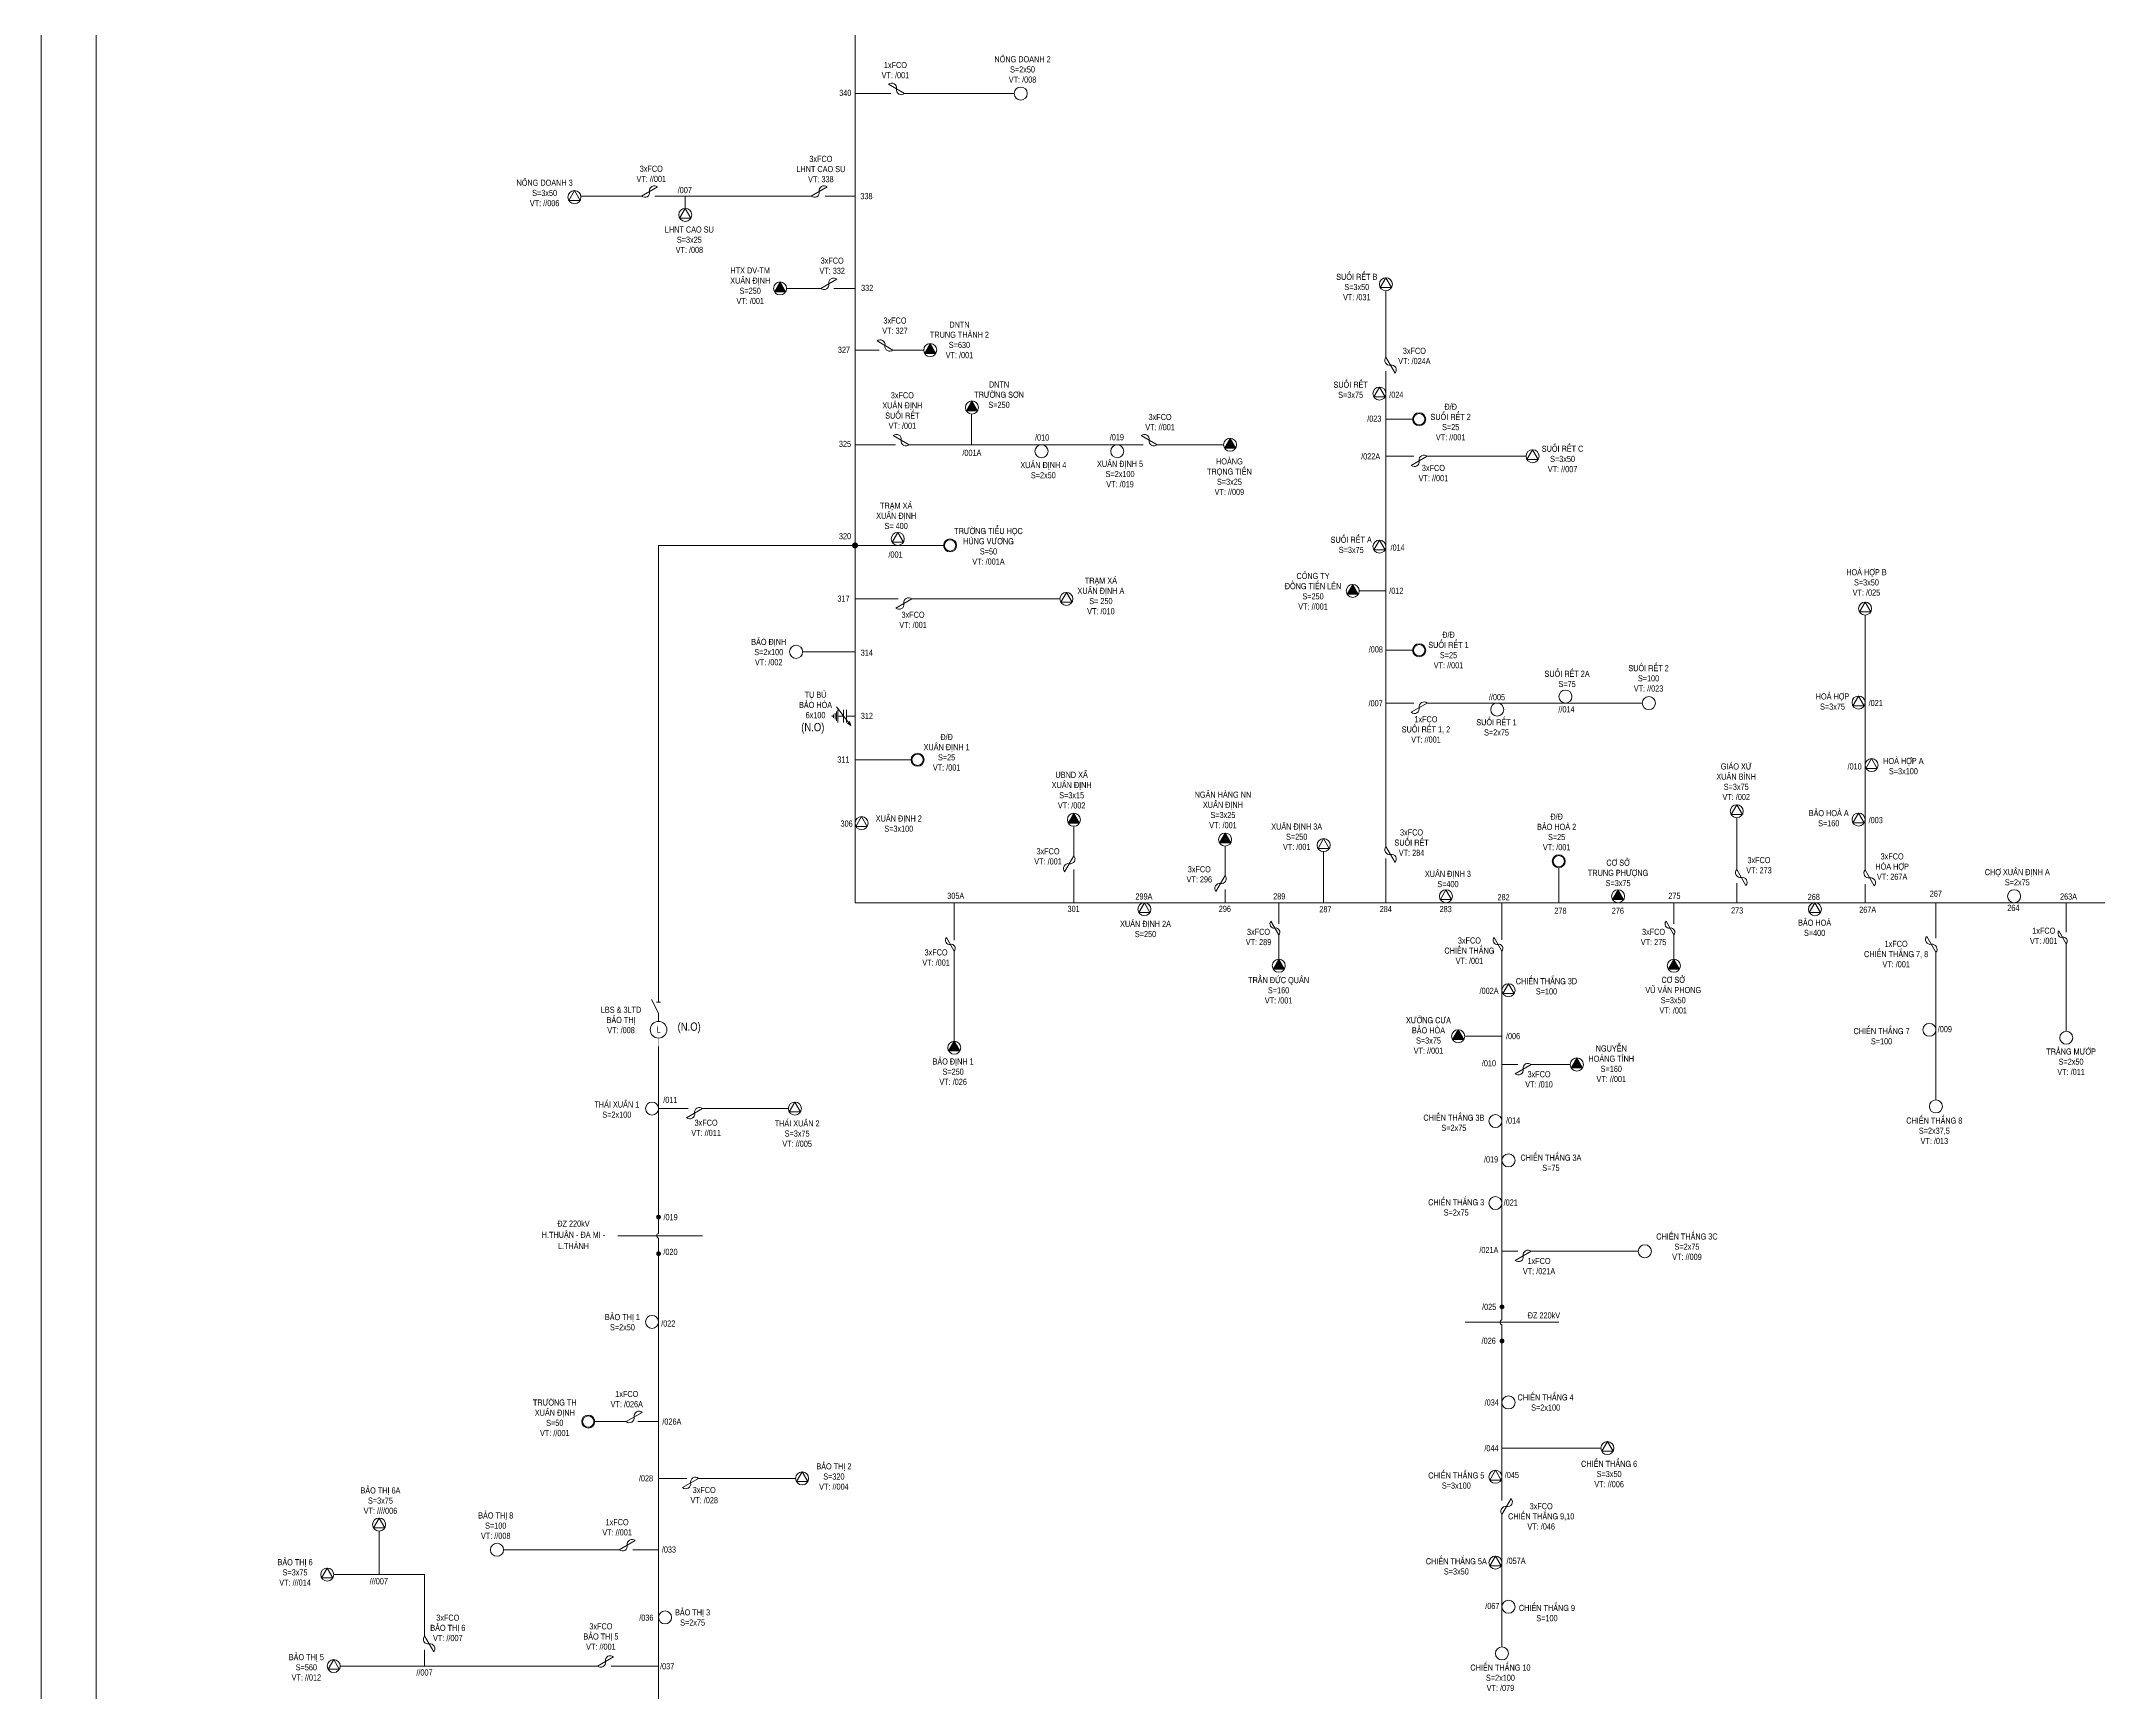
# Model space of a CAD drawing. Header units: inches. Extents: x 3694 to 9715, y -885 to 919.
# Drawn here: x 3694 to 4404, y -569 to 1 of the extents above; entities that cross this region are included whole.
import ezdxf
from ezdxf.enums import TextEntityAlignment as Align

# ---------------------------------------------------------------- set-up
doc = ezdxf.new("R2010")
doc.units = ezdxf.units.IN
doc.header["$LTSCALE"] = 0.2
doc.header["$MEASUREMENT"] = 0
doc.layers.get('0').update_dxf_attribs({"lineweight": 5})
for name, color, linetype, lineweight in [('Day 220kV', 6, 'Continuous', 15), ('Day 22kV', 1, 'Continuous', 13), ('Khung', 7, 'Continuous', 13), ('TBA', 5, 'Continuous', 9), ('Text', 7, 'Continuous', 9), ('Thiet bi', 3, 'Continuous', 9), ('Tuyen 477', 5, 'Continuous', 13)]:
    doc.layers.add(name, color=color, linetype=linetype, lineweight=lineweight)
doc.styles.add('V-H-C', font='VHELVCN_0.TTF')
doc.styles.add('V-H-C-B', font='VHELVCB_0.TTF')

# ---------------------------------------------------------------- blocks, each defined once
blk = doc.blocks.new('FCO')
at = {"color": 0}
blk.add_lwpolyline([(0, 0, 0.707499), (0.8, 0.8, -0.707499), (1.6, 1.6, -5.301682)], format="xyb", dxfattribs=at)
blk.add_lwpolyline([(0, 0), (1.6, 1.6)], dxfattribs=at)
blk = doc.blocks.new('TBA 1P')
at = {"color": 0}
blk.add_circle((0, 0.8), 0.8, dxfattribs=at)
blk = doc.blocks.new('TBA 3P')
at = {"color": 0}
blk.add_lwpolyline([(0, 1.6, 0, 1.39, 0), (0, 0.4, 0, 0, 0)], format="xyseb", dxfattribs=at)
blk.add_lwpolyline([(-0.69, 0.4), (0.69, 0.4), (0, 1.6)], close=True, dxfattribs=at)
blk.add_circle((0, 0.8), 0.8, dxfattribs=at)
blk = doc.blocks.new('ALTD')
at = {"color": 0}
for points in [[(3.38, 1.08), (1.27, 0), (0, 0)], [(2.99, 0.31), (2.99, -0.31)], [(2.99, 0), (4.73, 0)]]:
    blk.add_lwpolyline(points, dxfattribs=at)

msp = doc.modelspace()

# ---------------------------------------------------------------- linework, layer by layer
at = {"layer": 'Day 220kV'}
for points in [[(3893.27, -411.03), (3922.48, -411.03)], [(4218.07, -440.87), (4185.65, -440.87)]]:
    msp.add_lwpolyline(points, dxfattribs=at)
at = {"layer": 'Day 22kV'}
msp.add_lwpolyline([(4198.4, -407.68), (4198.4, -405.6)], dxfattribs=at)
at = {"layer": 'Khung'}
for points in [[(3694.32, 918.53), (3694.32, -841.47), (6724.32, -841.47), (6724.32, 918.53)], [(3713.26, 899.59), (3713.26, -822.54), (6705.39, -822.54), (6705.39, 899.59)]]:
    msp.add_lwpolyline(points, close=True, dxfattribs=at)
at = {"layer": 'TBA', "elevation": 4}
for points in [[(3878.35, -50.4), (3876.41, -53.77), (3880.3, -53.77)], [(3916.6, -56.5), (3914.65, -59.87), (3918.55, -59.87)]]:
    msp.add_lwpolyline(points, close=True, dxfattribs=at)
at = {"layer": 'TBA'}
for points in [[(4158.36, -80.46), (4156.41, -83.83), (4160.3, -83.83)], [(4156.11, -118.17), (4154.16, -121.54), (4158.06, -121.54)], [(4208.96, -139.78), (4207.02, -143.15), (4210.91, -143.15)], [(3989.91, -168.32), (3987.97, -171.69), (3991.86, -171.69)], [(4156.11, -170.98), (4154.16, -174.35), (4158.06, -174.35)], [(4048.09, -189.01), (4046.15, -192.38), (4050.04, -192.38)], [(4323.7, -192.37), (4321.75, -195.75), (4325.64, -195.75)], [(4321.45, -224.77), (4319.5, -228.14), (4323.4, -228.14)], [(4325.95, -246.38), (4324, -249.75), (4327.89, -249.75)], [(4279.4, -262.29), (4277.45, -265.66), (4281.35, -265.66)], [(3977.41, -266.38), (3975.47, -269.75), (3979.36, -269.75)], [(4321.45, -265.17), (4319.5, -268.54), (4323.4, -268.54)], [(4136.87, -273.98), (4134.93, -277.35), (4138.82, -277.35)], [(4075, -296.11), (4073.05, -299.48), (4076.94, -299.48)], [(4179.08, -291.62), (4177.13, -294.99), (4181.02, -294.99)], [(4306.4, -296.11), (4304.45, -299.48), (4308.35, -299.48)], [(4200.65, -324.06), (4198.7, -327.43), (4202.59, -327.43)], [(3954.41, -364.87), (3952.46, -368.24), (3956.36, -368.24)], [(4234.76, -482.02), (4232.82, -485.39), (4236.71, -485.39)], [(3956.91, -492.48), (3954.96, -495.85), (3958.86, -495.85)], [(4196.15, -491.95), (4194.2, -495.32), (4198.1, -495.32)], [(3810.95, -508.41), (3809, -511.78), (3812.89, -511.78)], [(4196.15, -521.57), (4194.2, -524.94), (4198.1, -524.94)], [(3793.05, -525.67), (3791.1, -529.04), (3794.99, -529.04)], [(3795.27, -557.24), (3793.32, -560.61), (3797.21, -560.61)]]:
    msp.add_lwpolyline(points, close=True, dxfattribs=at)
at = {"layer": 'TBA', "ltscale": 2}
for centre in [(3878.35, -52.64, 4), (3916.6, -58.75, 4), (4158.36, -82.71), (4156.11, -120.41), (4208.96, -142.03), (3989.91, -170.57), (4156.11, -173.23), (4048.09, -191.26), (4323.7, -194.62), (4321.45, -227.02), (4325.95, -248.62), (4279.4, -264.54), (3977.41, -268.63), (4321.45, -267.42), (4136.87, -276.23), (4075, -298.35), (4179.08, -293.86), (4306.4, -298.35), (4200.65, -326.3), (3954.41, -367.12), (4234.76, -484.27), (3956.91, -494.72), (4196.15, -494.19), (3810.95, -510.66), (4196.15, -523.81), (3793.05, -527.92), (3795.27, -559.49)]:
    msp.add_circle(centre, 2.25, dxfattribs=at)
at = {"layer": 'TBA'}
for centre, radius in [((4169.82, -129.27), 2.25), ((4169.82, -129.27), 1.95), ((4007.96, -172.81), 2.25), ((4007.96, -172.81), 1.95), ((4169.82, -208.99), 2.25), ((4169.82, -208.99), 1.95), ((3996.76, -246.76), 2.25), ((3996.76, -246.76), 1.95), ((4217.98, -281.81), 2.25), ((4217.98, -281.81), 1.95), ((3883.11, -475.14), 2.25), ((3883.11, -475.14), 1.95)]:
    msp.add_circle(centre, radius, dxfattribs=at)
at = {"layer": 'Thiet bi', "color": 5}
for p, q in [((3968.76, -228.47), (3973.72, -234.92)), ((3973.72, -234.92), (3972.58, -234.15)), ((3973.72, -234.92), (3973.27, -233.62))]:
    msp.add_line(p, q, dxfattribs=at)
for points in [[(3967.31, -231.45), (3967.31, -231.94), (3967.31, -231.94)], [(3967.79, -231.11), (3967.79, -232.28), (3967.79, -232.28)], [(3968.27, -230.65), (3968.27, -232.74), (3968.27, -232.74)], [(3968.75, -230.08), (3968.75, -233.31), (3968.75, -233.31)], [(3969.23, -229.49), (3969.23, -233.9), (3969.23, -233.9)], [(3971.24, -231.69), (3969.23, -231.69), (3969.23, -231.74), (3969.25, -231.74)], [(3971.24, -229.49), (3971.24, -233.9), (3971.24, -233.9)], [(3972.24, -229.49), (3972.24, -233.9), (3972.24, -233.9)], [(3972.24, -231.69), (3975.17, -231.69), (3975.17, -231.69)]]:
    msp.add_lwpolyline(points, dxfattribs=at)
at = {"layer": 'Thiet bi', "color": 5, "const_width": 0.146}
msp.add_lwpolyline([(3975.24, -231.69, 1), (3975.09, -231.69, 1), (3975.24, -231.69, 2.414214)], format="xyb", dxfattribs=at)
at = {"layer": 'Thiet bi', "color": 5, "elevation": -1}
for points in [[(3907.36, -334.12, 0.1, 0.1, 0), (3907.36, -337.06, 0.5, 0.5, 0)], [(3907.36, -342.8, 0.1, 0.1, 0), (3907.36, -345.74, 0.5, 0.5, 0)]]:
    msp.add_lwpolyline(points, format="xyseb", dxfattribs=at)
at = {"layer": 'Thiet bi', "color": 5, "lineweight": 20, "ltscale": 10}
msp.add_circle((3907.36, -339.93), 2.87, dxfattribs=at)
at = {"layer": 'Tuyen 477'}
for p, q in [((4167.57, -129.27), (4158.36, -129.27)), ((3975.17, -172.81), (4005.71, -172.81)), ((4158.36, -188.5), (4149.14, -188.5)), ((4323.7, -284.79), (4323.7, -196.87)), ((3957.09, -209.53), (3975.17, -209.53)), ((4167.57, -208.99), (4158.36, -208.99)), ((4198.4, -502.31), (4198.4, -475.37)), ((3907.36, -661.43), (3907.36, -502.43)), ((3810.95, -527.92), (3810.95, -512.91))]:
    msp.add_line(p, q, dxfattribs=at)
at = {"layer": 'Tuyen 477', "elevation": 4}
for points in [[(3781.82, 253.02), (3975.17, 253.02), (3975.17, -296.11), (4757.87, -296.11)], [(3975.17, -16.88), (3987.47, -16.88)], [(3992.24, -16.88), (4030.1, -16.88)], [(3901.52, -52.3), (3880.58, -52.3)], [(3960.04, -52.3), (3906.09, -52.3)], [(3960.04, -52.3), (3916.6, -52.3), (3916.6, -56.5)], [(3975.17, -52.3), (3964.82, -52.3)]]:
    msp.add_lwpolyline(points, dxfattribs=at)
at = {"layer": 'Tuyen 477'}
for points in [[(3963.35, -84.14), (3951.53, -84.14)], [(3975.17, -84.14), (3967.83, -84.14)], [(4158.36, -107.86), (4158.36, -84.96)], [(3975.17, -105.43), (3983.48, -105.43)], [(3988.25, -105.43), (3998.85, -105.43)], [(4158.36, -276.67), (4158.36, -112.63)], [(4015.38, -127.47), (4015.38, -138.08)], [(3975.17, -138.08), (3989.09, -138.08)], [(3993.86, -138.08), (4065.64, -138.08)], [(4065.64, -138.08), (4074.63, -138.08)], [(4079.41, -138.08), (4102.32, -138.08)], [(4167.99, -142.03), (4158.36, -142.03)], [(4172.62, -142.03), (4206.72, -142.03)], [(3975.17, -172.81), (3907.36, -172.81), (3907.36, -326.46)], [(3975.17, -191.26), (3990, -191.26)], [(3994.77, -191.26), (4045.85, -191.26)], [(4167.99, -227.21), (4158.36, -227.21)], [(4172.62, -227.21), (4246.82, -227.21)], [(3975.17, -246.76), (3994.51, -246.76)], [(4050.67, -279.88), (4050.67, -269.73)], [(4279.4, -284.6), (4279.4, -266.79)], [(4102.87, -286.71), (4102.87, -276.56)], [(4136.87, -296.11), (4136.87, -278.47)], [(4158.36, -296.11), (4158.36, -280.82)], [(4050.67, -296.11), (4050.67, -284.65)], [(4217.98, -296.11), (4217.98, -284.06)], [(4279.4, -296.11), (4279.4, -289.35)], [(4323.7, -296.11), (4323.7, -289.72)], [(4009.41, -296.11), (4009.41, -308.98)], [(4102.87, -296.11), (4102.87, -291.48)], [(4121.39, -296.11), (4121.39, -303.35)], [(4198.4, -308.92), (4198.4, -296.11)], [(4257.7, -296.11), (4257.7, -303.35)], [(4348.13, -296.11), (4348.13, -308.3)], [(4393.13, -296.11), (4393.13, -306.23)], [(4121.39, -307.17), (4121.39, -315.6)], [(4257.7, -307.17), (4257.7, -315.6)], [(4393.13, -310.24), (4393.13, -340.44)], [(4009.41, -312.8), (4009.41, -343.88)], [(4198.4, -407.68), (4198.4, -312.8), (4198.4, -312.8)], [(4348.13, -313.21), (4348.13, -364.13)], [(3907.36, -373.39), (3907.36, -345.74)], [(4198.4, -342.15), (4185.52, -342.15)], [(4203.85, -351.92), (4198.4, -351.92)], [(4208.48, -351.92), (4221.98, -351.92)], [(3917.63, -367.12), (3907.36, -367.12)], [(3952.16, -367.12), (3922.57, -367.12)], [(4203.85, -416.37), (4198.4, -416.37)], [(4208.48, -416.37), (4245.44, -416.37)], [(3885.36, -475.14), (3896.2, -475.14)], [(3900.22, -475.14), (3907.36, -475.14)], [(4198.4, -484.27), (4232.52, -484.27)], [(3917.17, -494.72), (3907.36, -494.72)], [(3954.66, -494.72), (3921.19, -494.72)], [(4198.4, -507.22), (4198.4, -552.88)], [(3853.87, -519.39), (3893.82, -519.39)], [(3898.5, -519.39), (3907.36, -519.39)], [(3826.6, -549.11), (3826.6, -527.92), (3795.3, -527.92)], [(3826.6, -549.11), (3826.6, -527.92)], [(3797.51, -559.49), (3886.32, -559.49)], [(3826.6, -559.49), (3826.6, -553.88)], [(3890.99, -559.49), (3907.36, -559.49)]]:
    msp.add_lwpolyline(points, dxfattribs=at)
for points, const_width in [([(3975.69, -172.81, 1), (3974.64, -172.81, 1), (3975.69, -172.81, 2.414214)], 1.01), ([(3907.36, -404.14, 1), (3907.36, -404.98, 1), (3907.36, -404.14, 2.414214)], 0.809), ([(3907.36, -416.78, 1), (3907.36, -417.61, 1), (3907.36, -416.78, 2.414214)], 0.809), ([(4198.4, -435.16, 1), (4198.4, -435.99, 1), (4198.4, -435.16, 2.414214)], 0.809), ([(4198.4, -446.91, 1), (4198.4, -447.75, 1), (4198.4, -446.91, 2.414214)], 0.809)]:
    msp.add_lwpolyline(points, format="xyb", dxfattribs=dict(at, const_width=const_width))
for points in [[(3907.36, -373.39), (3907.36, -410.23, 0.866997), (3907.36, -411.81), (3907.36, -502.43)], [(4198.4, -405.6), (4198.4, -440.05, 0.858009), (4198.4, -441.69), (4198.4, -475.37)]]:
    msp.add_lwpolyline(points, format="xyb", dxfattribs=at)

# ---------------------------------------------------------------- block references
at = {"layer": 'TBA', "yscale": 2.809729812779551, "zscale": 2.809729812779032, "rotation": 270}
for p, xscale in [((4030.1, -16.88, 4), 2.809729812779096), ((4037.26, -140.33), 2.809729812779551), ((4063.4, -140.33), 2.809729812779551), ((3952.59, -209.53), 2.809729812779551), ((3902.86, -440.75), 2.809729812778642)]:
    msp.add_blockref('TBA 1P', p, dxfattribs=dict(at, xscale=xscale))
at = {"layer": 'TBA', "xscale": 2.809729812779551, "zscale": 2.809729812779032}
for name, p, yscale in [('TBA 3P', (3949.28, -86.39), 2.809729812778642), ('TBA 3P', (4001.1, -107.67), 2.809729812778642), ('TBA 3P', (4015.51, -127.47), 2.809729812778642), ('TBA 3P', (4104.57, -140.33), 2.809729812778642), ('TBA 3P', (4146.89, -190.75), 2.809729812777732), ('TBA 1P', (4220.29, -227.21), 2.809729812779551), ('TBA 1P', (4249.07, -229.46), 2.809729812779551), ('TBA 1P', (4196.75, -231.71), 2.809729812779551), ('TBA 3P', (4050.67, -269.73), 2.809729812777732), ('TBA 3P', (4102.87, -276.56), 2.809729812777732), ('TBA 3P', (4238.45, -296.11), 2.809729812779551), ('TBA 1P', (4375.13, -296.11), 2.809729812778642), ('TBA 3P', (4121.39, -320.1), 2.809729812777732), ('TBA 3P', (4257.7, -320.1), 2.809729812779551), ('TBA 3P', (4183.28, -344.44), 2.809729812779551), ('TBA 1P', (4345.88, -342.2), 2.809729812779551), ('TBA 1P', (4393.13, -344.93), 2.809729812779551), ('TBA 3P', (4009.41, -348.38), 2.809729812777732), ('TBA 3P', (4224.23, -354.17), 2.809729812779551), ('TBA 1P', (3905.11, -369.37), 2.809729812779551), ('TBA 1P', (4196.15, -373.67), 2.809729812778642), ('TBA 1P', (4348.13, -368.63), 2.809729812779551), ('TBA 1P', (4200.65, -387.24), 2.809729812778642), ('TBA 1P', (4196.15, -401.96), 2.809729812778642), ('TBA 1P', (4247.69, -418.62), 2.809729812778642), ('TBA 1P', (4200.65, -470.79), 2.809729812778642), ('TBA 1P', (3851.62, -521.63), 2.809729812779551), ('TBA 1P', (4200.65, -541.25), 2.809729812779551), ('TBA 1P', (3909.6, -544.97), 2.809729812779551), ('TBA 1P', (4198.4, -557.38), 2.809729812779551)]:
    msp.add_blockref(name, p, dxfattribs=dict(at, yscale=yscale))
at = {"layer": 'Thiet bi', "color": 5}
for name, p, xscale, yscale, zscale, rotation in [('FCO', (3992.24, -16.88, 4), -2.809729812778615, 2.809729812779551, 2.809729812779032, 15.00000000000458), ('FCO', (3901.52, -52.3, 4), 2.809729812778733, 2.809729812779551, 2.809729812779032, 344.9999999999864), ('FCO', (3960.04, -52.3, 4), 2.809729812778733, 2.809729812779551, 2.809729812779032, 344.9999999999864), ('FCO', (3963.35, -84.14), 2.809729812778733, 2.809729812779551, 2.809729812779032, 344.9999999999864), ('FCO', (3988.25, -105.43), -2.809729812778497, 2.809729812779551, 2.809729812779032, 14.99999999999563), ('FCO', (4158.36, -107.86), 2.809729812778733, 2.809729812779551, 2.809729812779032, 254.9999999999864), ('FCO', (3993.86, -138.08), -2.809729812778733, 2.809729812779551, 2.809729812779032, 15.00000000001354), ('FCO', (4079.41, -138.08), -2.809729812778497, 2.809729812779551, 2.809729812779032, 14.99999999999563), ('FCO', (4172.62, -142.03), 2.809729812778262, 2.809729812779551, 2.809729812779032, 165.0000000000222), ('FCO', (3994.77, -191.26), 2.809729812778733, 2.809729812779551, 2.809729812779032, 164.9999999999864), ('FCO', (4172.62, -227.21), 2.809729812778262, 2.809729812779551, 2.809729812779032, 165.0000000000222), ('FCO', (4158.36, -276.67), 2.809729812778733, 2.809729812779551, 2.809729812779032, 254.9999999999864), ('FCO', (4050.67, -279.88), -2.809729812778733, 2.809729812779551, 2.809729812779032, 105.0000000000136), ('FCO', (4102.87, -286.71), -2.809729812778733, 2.809729812779551, 2.809729812779032, 105.0000000000136), ('FCO', (4279.4, -284.6), 2.809729812778733, 2.809729812777732, 2.809729812779032, 254.9999999999864), ('FCO', (4323.7, -284.79), 2.809729812778733, 2.809729812777732, 2.809729812779032, 254.9999999999864), ('FCO', (4121.39, -307.17), 2.388270340861096, 2.388270340861709, 2.388270340862177, 75.00000000000145), ('FCO', (4257.7, -307.17), 2.388270340861096, 2.388270340861709, 2.388270340862177, 75.00000000000145), ('FCO', (4009.41, -312.8), 2.388270340861096, 2.388270340861709, 2.388270340862177, 75.00000000000145), ('FCO', (4198.4, -312.8), 2.388270340861096, 2.388270340861709, 2.388270340862177, 75.00000000000145), ('FCO', (4348.13, -313.21), 2.809729812778733, 2.809729812778642, 2.809729812779032, 74.99999999998644), ('FCO', (4393.13, -310.24), 2.247783850223055, 2.247783850223641, 2.247783850223225, 75.00000000001572), ('ALTD', (3907.36, -337.06), 2.241660621844858, 2.241660621844858, 2.241660621844531, 90), ('FCO', (4208.48, -351.92), 2.80972981277885, 2.809729812779551, 2.809729812779032, 164.9999999999775), ('FCO', (3922.57, -367.12), 2.809729812778615, 2.809729812779551, 2.809729812779032, 164.9999999999954), ('FCO', (4208.48, -416.37), 2.80972981277885, 2.809729812779551, 2.809729812779032, 164.9999999999775), ('FCO', (3896.2, -475.14), 2.809729812778537, 2.809729812779551, 2.809729812779032, 345.000000000007), ('FCO', (3921.19, -494.72), 2.809729812778497, 2.809729812779551, 2.809729812779032, 165.0000000000043), ('FCO', (4198.4, -507.22), -2.809729812778733, 2.809729812778642, 2.809729812779032, 285.0000000000136), ('FCO', (3893.82, -519.39), 2.809729812778497, 2.809729812779551, 2.809729812779032, 345.0000000000044), ('FCO', (3826.6, -549.11), 2.809729812778733, 2.809729812779551, 2.809729812779032, 254.9999999999864), ('FCO', (3886.32, -559.49), 2.809729812778497, 2.809729812779551, 2.809729812779032, 345.0000000000044)]:
    msp.add_blockref(name, p, dxfattribs=dict(at, xscale=xscale, yscale=yscale, zscale=zscale, rotation=rotation))

# ---------------------------------------------------------------- texts
at = {"layer": 'Text', "color": 1, "style": 'V-H-C-B'}
for p in [(3960.59, -236.92), (3917.94, -340.28)]:
    msp.add_text('(N.O)', height=2.851, dxfattribs=at).set_placement(p, align=Align.CENTER)
at = {"layer": 'Text', "attachment_point": 5, "style": 'V-H-C'}
for s, insert, char_height, width in [('1xFCO\\PVT: /001', (3989.1, -8.82, 4), 2.107, 28.1807), ('NOÂNG DOANH 2\\PS=2x50\\PVT: /008', (4032.96, -8.58, 4), 2.1073, 28.1807), ('340', (3971.81, -16.66, 4), 2.107, 28.1807), ('3xFCO\\PVT: //001', (3904.85, -44.6, 4), 2.107, 28.1807), ('3xFCO\\PLHNT CAO SU\\PVT: 338', (3963.37, -42.96, 4), 2.1073, 28.1807), ('NOÂNG DOANH 3\\PS=3x50\\PVT: //006', (3868.05, -51.2, 4), 2.1073, 28.1807), ('/007', (3916.42, -50.21, 4), 2.107, 28.1807), ('338', (3979.1, -52.3, 4), 2.107, 28.1807), ('LHNT CAO SU\\PS=3x25\\PVT: /008', (3917.99, -67.34, 4), 2.1073, 28.1807), ('HTX DV-TM\\PXUAÂN ÑÒNH\\PS=250\\PVT: /001', (3938.99, -83.21), 2.107, 28.1807), ('3xFCO\\PVT: 332', (3967.28, -76.31), 2.107, 28.1807), ('332', (3979.34, -83.98, 4), 2.107, 28.1807), ('\\pt21.07;SUOÁI REÁT B\\P\\ptz;S=3x50\\PVT: /031', (4148.3, -83.66), 2.1073, 28.1807), ('3xFCO\\PVT: 327', (3988.95, -96.99), 2.107, 28.1807), ('DNTN\\PTRUNG THAØNH 2\\PS=630\\PVT: /001', (4011.19, -101.89), 2.1073, 28.1807), ('327', (3971.34, -105.33, 4), 2.107, 28.1807), ('3xFCO\\PVT: /024A', (4168.17, -107.45), 2.107, 28.1807), ('3xFCO\\PXUAÂN ÑÒNH \\PSUOÁI REÁT\\PVT: /001 ', (3991.49, -126.27), 2.1073, 28.1807), ('DNTN\\PTRÖÔØNG SÔN\\PS=250', (4024.85, -120.82), 2.1073, 28.1807), ('SUOÁI REÁT\\PS=3x75', (4146.18, -119.11), 2.107, 28.1807), ('/024', (4161.93, -120.82), 2.107, 28.1807), ('3xFCO\\PVT: //001', (4080.42, -130.26), 2.107, 28.1807), ('Ñ/Ñ\\PSUOÁI REÁT 2\\PS=25\\PVT: //001', (4180.69, -130.24), 2.1073, 28.1807), ('/010', (4039.72, -135.59), 2.107, 28.1807), ('/019', (4065.51, -135.49), 2.107, 28.1807), ('/023', (4154.35, -129.08), 2.107, 28.1807), ('325', (3971.69, -137.8, 4), 2.107, 28.1807), ('/001A', (4015.49, -140.89), 2.107, 28.1807), ('/022A', (4153.09, -142.11), 2.107, 28.1807), ('\\pt21.07;SUOÁI REÁT C\\P\\ptz;S=3x50\\PVT: //007', (4219.3, -142.98), 2.1073, 28.1807), ('XUAÂN ÑÒNH 4\\PS=2x50', (4040.14, -146.85), 2.1073, 28.1807), ('XUAÂN ÑÒNH 5\\PS=2x100\\PVT: /019', (4066.61, -148.19), 2.1073, 28.1807), ('HOAØNG\\PTROÏNG TIEÁN\\PS=3x25\\PVT: //009', (4104.34, -149.1), 2.1073, 42.1017), ('3xFCO\\PVT: //001', (4174.74, -147.85), 2.107, 28.1807), ('TRAÏM XAÙ\\PXUAÂN ÑÒNH\\PS= 400', (3989.36, -162.6), 2.107, 28.1807), ('320', (3971.71, -169.62), 2.107, 28.1807), ('TRÖÔØNG TIEÅU HOÏC\\PHUØNG VÖÔNG\\PS=50\\PVT: /001A', (4021.21, -173.13), 2.1073, 28.1807), ('SUOÁI REÁT A\\PS=3x75', (4146.39, -172.62), 2.1073, 28.1807), ('/001', (3989.14, -175.98), 2.107, 28.1807), ('/014', (4162.39, -173.56), 2.107, 28.1807), ('TRAÏM XAÙ\\PXUAÂN ÑÒNH A\\PS= 250\\PVT: /010', (4060, -190.26), 2.1073, 28.1807), ('COÂNG TY\\PÑOÀNG TIEÁN LEÂN\\PS=250\\PVT: //001', (4133.2, -188.63), 2.1073, 28.1807), ('HOAØ HÔÏP B\\PS=3x50\\PVT: /025', (4324.16, -185.58), 2.1073, 28.1807), ('317', (3971.18, -191.18), 2.107, 28.1807), ('/012', (4161.93, -188.48), 2.107, 28.1807), ('3xFCO\\PVT: /001', (3995.18, -198.5), 2.107, 28.1807), ('BAÛO ÑÒNH\\PS=2x100\\PVT: /002', (3945.39, -209.63), 2.107, 28.1807), ('Ñ/Ñ\\PSUOÁI REÁT 1\\PS=25\\PVT: //001', (4179.95, -208.92), 2.1073, 28.1807), ('314', (3979.22, -209.84), 2.107, 28.1807), ('/008', (4154.86, -208.7), 2.107, 28.1807), ('SUOÁI REÁT 2A \\PS=75', (4220.87, -218.88), 2.1073, 28.1807), ('SUOÁI REÁT 2\\PS=100\\PVT: //023', (4248.98, -218.68), 2.1073, 28.1807), ('TUÏ BUØ\\PBAÛO HOØA\\P6x100', (3961.54, -227.87), 2.107, 28.1807), ('/007', (4154.81, -227.3), 2.107, 28.1807), ('//005', (4196.66, -225.19), 2.107, 28.1807), ('HOAØ HÔÏP\\PS=3x75', (4312.45, -226.69), 2.107, 28.1807), ('/021', (4327.37, -227.2), 2.107, 28.1807), ('312', (3979.25, -231.65), 2.107, 28.1807), ('1xFCO\\PSUOÁI REÁT 1, 2\\PVT: //001', (4172.17, -236.3), 2.1073, 28.1807), ('SUOÁI REÁT 1 \\PS=2x75', (4196.52, -235.6), 2.1073, 28.1807), ('//014', (4220.66, -229.4), 2.107, 28.1807), ('Ñ/Ñ\\PXUAÂN ÑÒNH 1\\PS=25\\PVT: /001', (4006.76, -244.19), 2.1073, 28.1807), ('311', (3971.16, -246.7), 2.107, 28.1807), ('GIAÙO XÖÙ\\PXUAÂN BÌNH\\PS=3x75\\PVT: /002', (4279.22, -254.36), 2.107, 28.1807), ('/010', (4320.08, -249.09), 2.107, 28.1807), ('HOAØ HÔÏP A\\PS=3x100', (4336.91, -248.96), 2.1073, 28.1807), ('UBND XAÕ\\PXUAÂN ÑÒNH\\PS=3x15\\PVT: /002', (4049.91, -257.26), 2.107, 28.1807), ('NGAÂN HAØNG NN\\PXUAÂN ÑÒNH\\PS=3x25\\PVT: /001', (4102.11, -264.09), 2.1073, 28.1807), ('306', (3972.25, -268.81), 2.107, 28.1807), ('XUAÂN ÑÒNH 2\\PS=3x100', (3990.26, -268.81), 2.1073, 28.1807), ('XUAÂN ÑÒNH 3A\\PS=250\\PVT: /001', (4127.56, -273.34), 2.1073, 28.1807), ('Ñ/Ñ\\PBAÛO HOAØ 2\\PS=25\\PVT: /001', (4217.25, -271.69), 2.1073, 28.1807), ('BAÛO HOAØ A\\PS=160', (4311.15, -266.95), 2.1073, 28.1807), ('/003', (4327.37, -267.6), 2.107, 28.1807), ('3xFCO\\PSUOÁI REÁT\\PVT: 284', (4167.2, -275.37), 2.107, 28.1807), ('3xFCO\\PVT: /001', (4041.76, -280.11), 2.107, 28.1807), ('3xFCO\\PVT: 296', (4093.96, -286.3), 2.107, 28.1807), ('CÔ SÔÛ\\PTRUNG PHÖÔÏNG\\PS=3x75', (4238.46, -285.81), 2.1073, 28.1807), ('3xFCO\\PVT: 273', (4287.08, -283.15), 2.107, 28.1807), ('3xFCO\\PHOØA HÔÏP\\PVT: 267A', (4333.02, -283.64), 2.107, 28.1807), ('CHÔÏ XUAÂN ÑÒNH A\\PS=2x75', (4376.22, -287.32), 2.1073, 43.3647), ('XUAÂN ÑÒNH 3\\PS=400', (4179.75, -287.92), 2.1073, 28.1807), ('305A', (4009.92, -293.75), 2.107, 28.1807), ('301', (4050.59, -298.22), 2.107, 28.1807), ('299A', (4074.85, -293.96), 2.107, 28.1807), ('296', (4102.78, -298.22), 2.107, 28.1807), ('289', (4121.55, -293.92), 2.107, 28.1807), ('287', (4137.48, -298.36), 2.107, 28.1807), ('284', (4158.3, -298.28), 2.107, 28.1807), ('283', (4178.97, -298.3), 2.107, 28.1807), ('282', (4198.94, -294.23), 2.107, 28.1807), ('278', (4218.58, -298.87), 2.107, 28.1807), ('276', (4238.38, -298.87), 2.107, 28.1807), ('275', (4257.9, -293.75), 2.107, 28.1807), ('273', (4279.54, -298.77), 2.107, 28.1807), ('268', (4306, -294.11), 2.107, 28.1807), ('267A', (4324.6, -298.53), 2.107, 28.1807), ('267', (4348.1, -293), 2.107, 28.1807), ('264', (4374.87, -297.89), 2.107, 28.1807), ('263A', (4393.9, -293.99), 2.107, 28.1807), ('XUAÂN ÑÒNH 2A\\PS=250', (4075.4, -305.17), 2.1073, 28.1807), ('3xFCO\\PVT: 289', (4114.39, -307.93), 2.107, 28.1807), ('3xFCO\\PVT: 275', (4250.7, -307.93), 2.107, 28.1807), ('BAÛO HOAØ\\PS=400', (4306.28, -304.76), 2.107, 28.1807), ('1xFCO\\PVT: /001', (4385.35, -307.53), 2.107, 28.1807), ('3xFCO\\PVT: /001', (4003.13, -315.01), 2.107, 28.1807), ('3xFCO\\PCHIEÁN THAÉNG\\PVT: /001', (4187.16, -312.66), 2.1073, 28.1807), ('1xFCO\\PCHIEÁN THAÉNG 7, 8\\PVT: /001', (4334.41, -313.83), 2.1073, 42.9076), ('TRAÀN ÑÖÙC QUAÂN\\PS=160\\PVT: /001', (4121.32, -326.32), 2.1073, 28.1807), ('/002A', (4193.94, -326.51), 2.107, 7.0464), ('CHIEÁN THAÉNG 3D\\PS=100', (4213.75, -324.95), 2.1073, 25.365), ('CÔ SÔÛ\\PVUÕ VAÊN PHONG\\PS=3x50\\PVT: /001', (4257.49, -328), 2.1073, 28.1807), ('LBS & 3LTD\\PBAÛO THÒ\\PVT: /008', (3894.42, -336.56), 2.107, 28.1807), ('XÖÔÛNG CÖA\\PBAÛO HOØA\\PS=3x75\\PVT: //001', (4173.04, -341.91), 2.107, 28.1807), ('CHIEÁN THAÉNG 7\\PS=100', (4329.38, -342.16), 2.1073, 42.9076), ('/009', (4351.21, -339.72), 2.107, 28.1807), ('/006', (4202.22, -342.13), 2.107, 28.1807), ('NGUYEÃN\\PHOAØNG TÆNH\\PS=160\\PVT: //001', (4236.11, -351.68), 2.1073, 28.1807), ('TRAÛNG MÖÔÙP\\PS=2x50\\PVT: /011', (4394.77, -350.98), 2.1073, 28.1807), ('BAÛO ÑÒNH 1\\PS=250\\PVT: /026', (4009.01, -354.41), 2.1073, 28.1807), ('/010', (4193.89, -351.5), 2.107, 28.1807), ('3xFCO\\PVT: /010', (4211.19, -357.04), 2.107, 23.8547), ('THAÙI XUAÂN 1\\PS=2x100', (3892.96, -367.48), 2.1073, 28.1807), ('/011', (3911.43, -364.16), 2.107, 28.1807), ('CHIEÁN THAÉNG 3B\\PS=2x75', (4181.8, -372.05), 2.1073, 71.8376), ('3xFCO\\PVT: //011', (3923.77, -373.78), 2.107, 28.1807), ('THAÙI XUAÂN 2\\PS=3x75\\PVT: //005', (3955.18, -375.77), 2.1073, 28.1807), ('/014', (4202.23, -371.26), 2.107, 28.1807), ('CHIEÁN THAÉNG 8\\PS=2x37,5\\PVT: /013', (4347.59, -374.8), 2.1073, 28.1807), ('CHIEÁN THAÉNG 3A\\PS=75', (4215.29, -385.83), 2.1073, 71.8376), ('/019', (4194.63, -384.68), 2.107, 28.1807), ('CHIEÁN THAÉNG 3\\PS=2x75', (4182.6, -401.24), 2.1073, 71.8376), ('/019', (3911.51, -404.61), 2.107, 28.1807), ('/021', (4201.43, -399.55), 2.107, 28.1807), ('CHIEÁN THAÉNG 3C\\PS=2x75\\PVT: //009', (4262.23, -414.8), 2.1073, 71.8376), ('/020', (3911.48, -416.6), 2.107, 28.1807), ('/021A', (4193.89, -415.95), 2.107, 28.1807), ('1xFCO\\PVT: /021A', (4211.19, -421.49), 2.107, 23.8547), ('BAÛO THÒ 1\\PS=2x50', (3894.9, -440.84), 2.107, 28.1807), ('/022', (3910.72, -441.32), 2.107, 28.1807), ('/025', (4193.99, -435.56), 2.107, 28.1807), ('/026', (4193.81, -447.25), 2.107, 28.1807), ('TRÖÔØNG TH\\PXUAÂN ÑÒNH\\PS=50\\PVT: //001', (3871.56, -473.84), 2.107, 28.1807), ('1xFCO\\PVT: /026A', (3896.4, -467.38), 2.107, 21.7775), ('/034', (4194.85, -468.55), 2.107, 7.0464), ('CHIEÁN THAÉNG 4\\PS=2x100', (4213.47, -468.55), 2.1073, 28.1807), ('/026A', (3911.96, -475.15), 2.107, 28.1807), ('BAÛO THÒ 2\\PS=320\\PVT: //004', (3967.87, -494.1), 2.107, 71.8376), ('/044', (4194.77, -484.34), 2.107, 7.0464), ('CHIEÁN THAÉNG 6\\PS=3x50\\PVT: //006', (4235.37, -493.24), 2.1073, 25.365), ('/028', (3903.03, -494.72), 2.107, 7.0464), ('CHIEÁN THAÉNG 5\\PS=3x100', (4182.65, -495.48), 2.1073, 25.365), ('/045', (4201.81, -493.58), 2.107, 7.0464), ('BAÛO THÒ 6A\\PS=3x75\\PVT: ////006', (3811.4, -502.41), 2.1073, 28.1807), ('3xFCO\\PVT: /028', (3923.12, -500.51), 2.107, 21.7775), ('3xFCO\\PCHIEÁN THAÉNG 9,10\\PVT: /046', (4211.93, -507.84), 2.1073, 28.1807), ('BAÛO THÒ 8\\PS=100\\PVT: //008', (3851.18, -511.05), 2.107, 28.1807), ('1xFCO\\PVT: //001', (3893.06, -511.62), 2.107, 28.6237), ('/033', (3910.94, -519.3), 2.107, 7.0464), ('BAÛO THÒ 6\\PS=3x75\\PVT: ///014', (3781.93, -527.18), 2.107, 28.1807), ('CHIEÁN THAÉNG 5A\\PS=3x50', (4182.65, -525.1), 2.1073, 25.365), ('/057A', (4203.25, -523.2), 2.107, 7.0464), ('///007', (3810.84, -530.23), 2.107, 7.0464), ('BAÛO THÒ 3\\PS=2x75', (3919.11, -542.73), 2.107, 28.1807), ('/067', (4195.07, -538.77), 2.107, 28.1807), ('CHIEÁN THAÉNG 9\\PS=100', (4213.92, -541.21), 2.1073, 28.1807), ('3xFCO\\PBAÛO THÒ 6\\PVT: //007', (3834.65, -546.33), 2.107, 19.1667), ('3xFCO\\PBAÛO THÒ 5\\PVT: //001', (3887.47, -549.31), 2.107, 28.6237), ('/036', (3903.16, -542.81), 2.107, 7.0464), ('BAÛO THÒ 5\\PS=560\\PVT: //012', (3785.83, -559.94), 2.107, 28.1807), ('//007', (3826.6, -561.71), 2.107, 7.0464), ('/037', (3910.34, -559.57), 2.107, 7.0464), ('CHIEÁN THAÉNG 10\\PS=2x100\\PVT: /079', (4197.87, -563.55), 2.1073, 28.1807)]:
    msp.add_mtext(s, dxfattribs=dict(at, insert=insert, char_height=char_height, width=width))
at = {"layer": 'Text', "width": 28.1807, "attachment_point": 5, "line_spacing_factor": 1.1, "style": 'V-H-C'}
for s, insert, char_height in [('ÑZ 220kV \\PH.THUAÄN - ÑA MI - L.THAØNH', (3878.01, -410.69), 2.1073), ('ÑZ 220kV', (4212.87, -438.51), 2.107)]:
    msp.add_mtext(s, dxfattribs=dict(at, insert=insert, char_height=char_height))
at = {"layer": 'Thiet bi', "color": 5, "insert": (3907.41, -339.83, -1), "char_height": 2.11, "width": 28.1807, "attachment_point": 5, "style": 'V-H-C'}
msp.add_mtext('L', dxfattribs=at)

doc.saveas('drawing.dxf')
